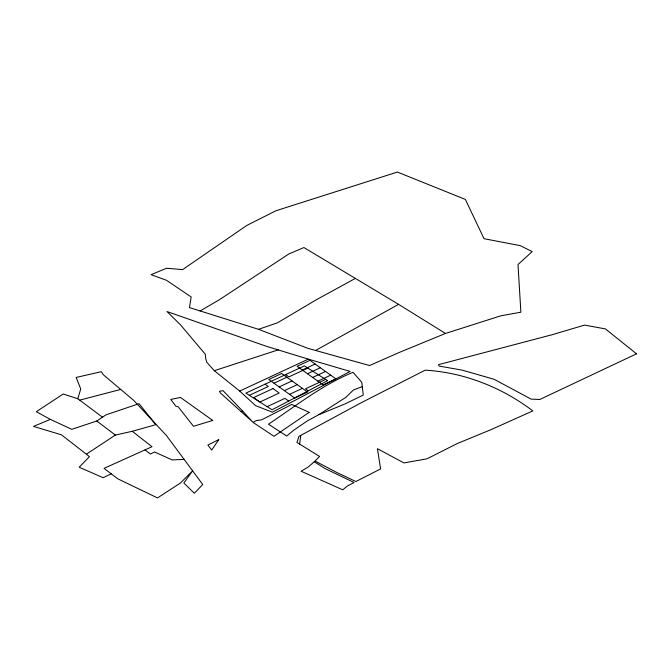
<?xml version="1.0" encoding="UTF-8"?>
<svg xmlns="http://www.w3.org/2000/svg" width="670" height="670" viewBox="0 0 670 670"><rect width="100%" height="100%" fill="white"/><g stroke="black" fill="none" stroke-linecap="round" stroke-linejoin="round"><path stroke-width="1" d="M299.641 444.126L300.78 435.383L361.415 402.628L425.241 370.15L426.614 370.25C465.231 372.847 502.065 387.628 532.843 410.903L490.649 429.805L457.233 443.557L427.008 458.824L403.96 462.928L377.419 448.724L380.61 468.916L355.904 481.521L336.918 472.551L314.992 460.994L319.557 456.446L296.952 442.468L298.988 436.346L300.78 435.383M102.694 417.351L77.787 398.734L80.743 388.969L76.145 377.453L101.388 371.674L103.247 374.672L133.908 400.576L166.562 435.676L202.734 484.519L194.359 493.254L183.84 482.995L192.717 470.708L180.398 483.053L157.509 497.936L117.903 478.874L104.017 468.364L152.006 446.722L132.233 431.296L115.374 435.065L86.38 454.185L61.405 434.813L33.5 426.405L50.334 419.395L71.782 429.328L96.79 421.003L105.935 414.864L139.05 403.692L155.8 424.688L132.233 431.296M318.861 414.663L344.941 403.951L363.257 395.057L361.783 382.344L353.057 372.286C322.195 384.882 296.006 405.878 268.477 424.194L286.718 436.053L293.318 430.517L307.53 420.777L318.861 414.663L346.03 397.226L353.4 389.999L362.277 386.632M200.121 310.955L219.333 299.766L288.72 254.03L303.929 247.54L398.583 304.347L445.475 333.459L500.842 315.805L520.875 312.203L518.01 264.541L532.181 251.602L520.272 245.639L484.033 238.696L465.365 199.434L397.402 172.064L275.864 210.774L246.744 225.472L182.6 269.625L166.562 268.243L151.093 274.683L166.478 280.286L191.159 296.961L189.476 307.597L258.553 329.322L307.748 348.283L369.58 365.535L399.513 352.345L445.475 333.459M315.788 350.36L398.583 304.347M355.46 278.36L316.098 299.884L277.539 322.789L258.553 329.322M111.22 473.824L103.147 477.727L79.202 467.225L89.437 456.697L86.38 454.185M239.734 391.071L308.317 359.128L350.142 371.423L272.372 412.192L255.555 405.635L239.734 391.071L214.291 370.694L206.779 362.236L205.615 358.199L205.372 354.338L180.515 324.875L166.964 311.525L266.467 346.323L308.317 359.128M273.98 383.207L286.844 377.21M302.287 370.016L315.16 364.028M249.349 395.325L268.318 386.49L265.085 384.17M307.84 368.081L288.904 376.892L285.671 374.58M279.172 386.917L292.036 380.928M307.48 373.734L320.344 367.738M284.356 390.635L297.229 384.639M312.672 377.445L325.536 371.456M289.549 394.354L302.421 388.357M317.865 381.163L330.729 375.166M267.163 406.648L284.926 398.374L288.686 401.062M325.654 379.404L305.52 388.784L308.309 390.778M214.291 370.694L278.385 349.815M241.116 411.665L242.724 411.171L252.422 421.748L220.438 393.03L219.45 391.297L223.001 390.644L242.724 411.171M79.923 400.074L120.684 389.446M184.141 459.402L172.081 459.913L154.544 451.957L150.465 454.051L145.013 449.897M77.787 398.734L63.215 394.019L36.314 411.682L50.334 419.395M96.79 421.003L115.374 435.065M218.738 439.62L211.754 450.039L207.868 445.098L218.738 439.62M314.238 461.747L308.066 467.132L301.098 471.236L342.705 489.795L347.437 485.984L354.028 482.509L324.9 468.472L314.238 461.747M309.18 412.343L273.988 436.304L252.984 422.36L256.35 420.593L261.643 419.839L291.785 404.454L309.18 412.343M327.613 380.652L272.07 409.772L245.873 393.123L304.364 365.87L327.613 380.652M636.5 353.827L539.819 399.479L531.134 399.111L494.092 379.287L462.216 370.15L439.084 366.046L438.565 364.647L552.264 334.682L584.55 325.092L605.462 328.92L636.5 353.827M281.651 373.5L268.787 379.488L294.741 398.064L307.614 392.067L281.651 373.5M309.967 360.309L297.095 366.306L323.049 384.873L335.921 378.885L309.967 360.309M272.966 388.583L253.662 397.57L259.893 402.034L279.197 393.039L272.966 388.583M212.742 420.433L193.479 426.296L178.203 406.807L175.741 406.112L170.75 399.446L180.464 397.427L212.742 420.433"/></g></svg>
